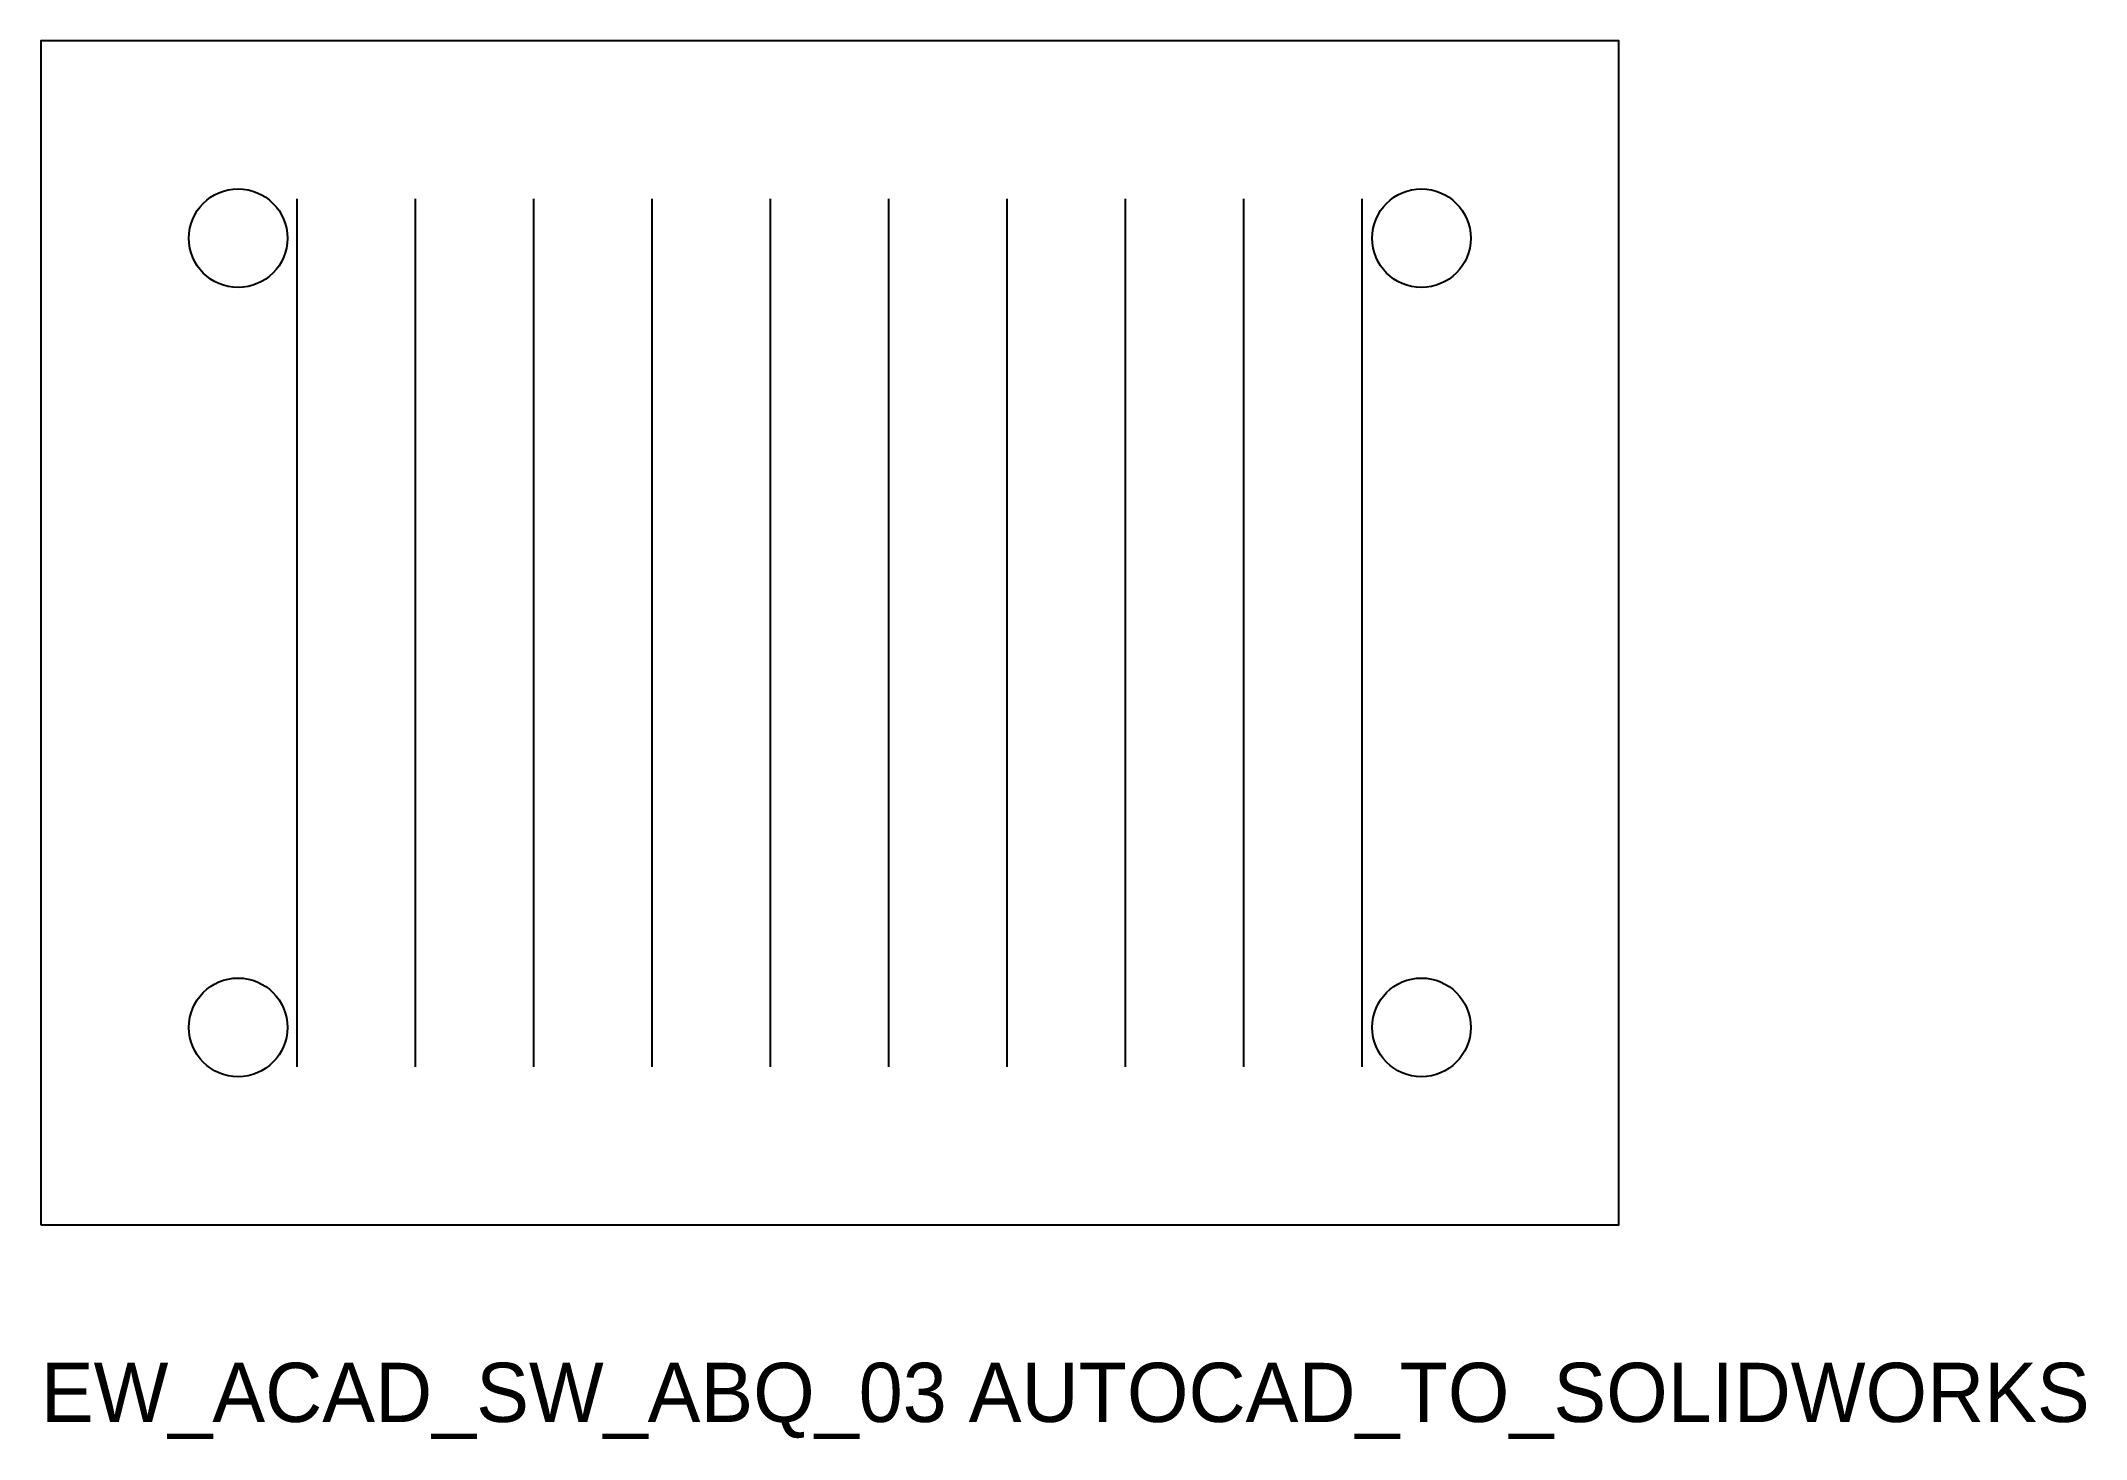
# Model space of a CAD drawing. Header units: millimetres. Extents: x 0 to 104, y -11 to 60.
import ezdxf

# ---------------------------------------------------------------- set-up
doc = ezdxf.new("R2010")
doc.units = ezdxf.units.MM
doc.header["$MEASUREMENT"] = 0
for name, color, linetype in [('CHAIN', 2, 'Continuous'), ('FIN_REF', 7, 'Continuous'), ('HOLE', 7, 'Continuous'), ('OUTLINE', 7, 'Continuous')]:
    doc.layers.add(name, color=color, linetype=linetype)

msp = doc.modelspace()

# ---------------------------------------------------------------- linework, layer by layer
at = {"layer": 'FIN_REF'}
for p, q in [((13, 8), (13, 52)), ((19, 8), (19, 52)), ((25, 8), (25, 52)), ((31, 8), (31, 52)), ((37, 8), (37, 52)), ((43, 8), (43, 52)), ((49, 8), (49, 52)), ((55, 8), (55, 52)), ((61, 8), (61, 52)), ((67, 8), (67, 52))]:
    msp.add_line(p, q, dxfattribs=at)
at = {"layer": 'HOLE'}
for centre in [(10, 50), (70, 50), (10, 10), (70, 10)]:
    msp.add_circle(centre, 2.5, dxfattribs=at)
at = {"layer": 'OUTLINE'}
msp.add_lwpolyline([(0, 0), (80, 0), (80, 60), (0, 60)], close=True, dxfattribs=at)

# ---------------------------------------------------------------- texts
at = {"layer": 'CHAIN'}
msp.add_text('EW_ACAD_SW_ABQ_03 AUTOCAD_TO_SOLIDWORKS', height=3, dxfattribs=at).set_placement((0, -10))

doc.saveas('drawing.dxf')
